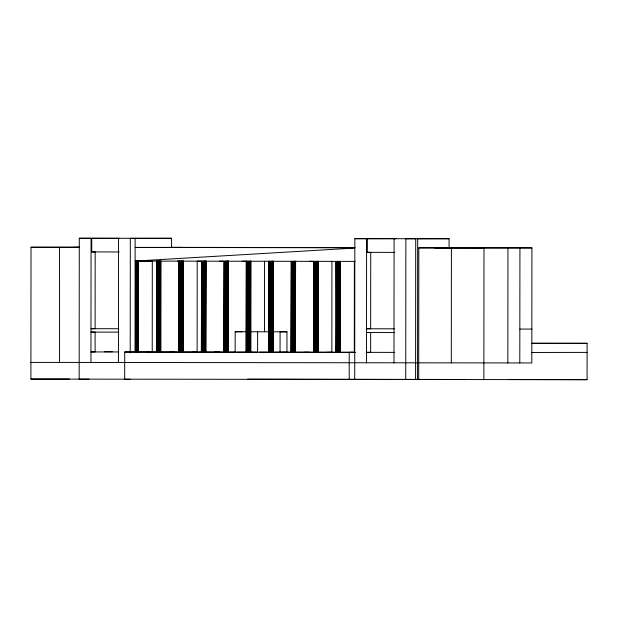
<?xml version="1.0" encoding="UTF-8"?>
<svg xmlns="http://www.w3.org/2000/svg" width="618" height="618" viewBox="0 0 618 618"><rect width="100%" height="100%" fill="white"/><g stroke="black" fill="none" stroke-linecap="round" stroke-linejoin="round"><path stroke-width="0.93" d="M532.252 343.222L587.1 343.307L587.069 379.676L30.9 379.081L31.016 247.246L78.95 247.192M119.228 238.324L79.282 238.262L79.166 379.189L89.023 379.174M90.954 362.457L91.062 238.278L79.282 238.262M119.212 251.959L91.734 251.912L91.75 238.278L171.595 238.293L171.588 247.385M118.432 362.503L118.54 238.324M135.126 238.332L135.033 351.99L124.712 351.997L124.681 379.274L130.189 379.267M130.213 352.893L130.313 238.339L171.595 238.293M136.176 351.99L136.254 261.066M136.763 351.99L136.841 261.066L138.548 261.059L138.447 351.99L135.589 351.99L135.666 261.066L136.841 261.066M137.312 351.99L137.389 261.066M137.783 351.99L137.86 261.066M138.223 261.066L138.447 351.99M138.37 351.99L138.447 261.066M156.431 352.021L156.74 261.097L156.663 352.013M156.663 352.021L156.508 261.097M157.559 261.097L157.49 352.021L147.184 352.036M158.625 352.021L158.71 261.097M159.22 352.021L159.297 261.105L160.904 261.097L160.827 352.021L158.038 352.021L158.123 261.097L159.297 261.105M159.768 352.021L159.846 261.105M160.317 261.105L160.232 352.021L160.827 352.021M160.587 352.021L160.672 261.097M178.811 352.051L178.965 261.128L179.552 261.136L179.475 352.051L178.811 352.051L178.965 261.136M179.112 352.051L179.189 261.136M179.946 352.059L180.023 261.136M180.495 352.059L180.572 261.136L183.43 261.136L183.353 352.059L183.43 261.136M181.159 261.136L181.082 352.059L197.134 352.036L197.212 261.113L202.001 261.167L201.924 352.09L201.259 352.09L201.924 352.09M181.669 352.059L181.746 261.136M182.217 352.059L182.295 261.136M182.689 352.059L182.766 261.136M183.353 261.136L183.353 352.059M201.337 352.09L201.646 261.167L201.561 352.09M202.472 261.167L202.395 352.09L192.074 352.106M202.943 352.09L203.021 261.167M204.203 261.175L203.616 261.175L203.531 352.09L204.118 352.09L204.203 261.175L205.887 261.167L205.802 352.09L205.887 261.167M204.666 352.09L204.751 261.175M204.118 352.09L205.137 352.09L205.222 261.175M205.578 261.167L205.5 352.09L205.809 261.167M223.708 352.121L224.095 261.198L224.017 352.121M224.929 261.205L224.852 352.129L214.531 352.136M225.392 352.129L225.477 261.205M225.987 352.129L226.064 261.205L228.336 261.205L227.671 261.205L227.594 352.129L228.258 352.129L228.034 261.205M226.651 261.205L226.574 352.129L235.396 352.113M227.123 352.129L227.2 261.205M228.181 352.129L228.258 261.205M235.157 352.113L235.172 331.75L242.055 331.742M246.319 261.236L246.165 352.16L246.319 261.236L246.906 261.236L246.829 352.16M246.466 352.16L246.551 261.236L242.117 261.182M247.3 352.16L247.378 261.236M247.849 352.16L247.926 261.244M248.436 352.16L248.513 261.244M250.483 261.244L250.63 352.16L250.792 261.244L249.1 261.244L249.023 352.16L249.572 352.16L249.649 261.244M250.043 352.16L250.12 261.244M250.707 352.16L250.792 261.244M257.629 331.789L257.613 352.152L249.572 352.16M264.504 331.781L264.566 261.221M268.776 261.275L268.691 352.19L269.278 352.198L269.363 261.275L268.776 261.267L269.278 352.19M269.834 261.275L269.749 352.198L259.429 352.206M270.298 352.198L270.383 261.275M270.885 352.198L270.97 261.275M272.028 352.198L272.105 261.275L273.241 261.275L273.164 352.198L273.241 261.275M272.105 261.275L271.557 261.275L271.48 352.198L272.499 352.198L272.577 261.275M273.164 352.198L273.164 261.275M280.062 352.183L280.078 331.82L286.961 331.812L286.945 352.175L272.499 352.198M291.148 261.306L291.07 352.229L291.449 261.306L291.735 352.229M291.372 352.229L291.449 261.306M292.206 352.229L292.283 261.314M292.754 352.229L292.832 261.314M293.341 352.229L293.419 261.314M294.477 352.237L294.554 261.314M309.394 352.214L293.929 352.229L294.006 261.314L295.389 261.314L295.311 352.229L295.613 261.314L295.025 261.306L294.948 352.237L295.613 352.229M313.596 352.26L313.674 261.344M313.82 352.268L313.905 261.344L314.183 352.268M314.732 261.344L314.655 352.268L304.334 352.275M315.203 352.268L315.28 261.344M315.79 352.268L315.875 261.344M316.926 352.268L317.011 261.344M317.397 352.268L317.482 261.344M317.837 261.344L318.069 352.268L318.069 261.344L316.462 261.344L316.377 352.268L331.843 352.245L331.928 261.329M336.13 261.375L335.968 352.299L336.354 261.375L336.64 352.299L336.053 261.375M337.111 352.299L337.189 261.383M337.737 261.383L337.66 352.299L327.293 352.314M338.247 352.299L338.324 261.383M339.382 352.306L339.46 261.383M340.518 261.383L340.441 352.299L340.294 261.375L338.911 261.383L338.834 352.306L339.854 352.306L339.931 261.383M349.209 379.622L349.232 352.345L354.863 352.345M354.377 261.36L354.299 352.283L339.854 352.306M354.709 379.614L354.832 238.687L396.115 238.641M366.497 362.89L366.605 238.71L449.101 238.726L449.093 247.818L418.826 247.849L418.71 379.691M394.763 252.391L367.285 252.345L367.301 238.71M393.975 362.928L394.083 238.749L394.771 238.749M405.74 379.699L405.864 238.772L415.721 238.757L415.597 379.684M417.559 379.691L417.683 238.764L449.101 238.726M451.302 362.951L451.403 247.903M483.863 379.792L483.979 247.957L531.913 247.903L531.812 362.951L79.174 362.442M507.849 362.951L507.95 247.926M519.8 362.951L519.931 247.911M354.825 248.065L135.11 261.066L355.165 261.406M318.146 261.344L318.069 352.268M73.619 247.316L79.374 247.308M181.677 247.37L135.118 247.424L354.825 247.772M434.524 247.88L482.457 247.826M91.734 251.912L95.18 251.912L95.11 328.691L90.985 328.699L118.795 328.73M367.285 252.345L370.723 252.345L370.661 328.761L366.528 328.761L394.346 328.799M138.332 261.059L152.306 261.043L152.229 351.966L138.254 351.982M531.828 343.369L587.1 343.307M104.581 351.719L112.206 351.712M169.649 352.067L179.969 352.059M237.042 352.175L247.362 352.16M281.97 352.245L292.299 352.229M531.82 352.461L587.092 352.399M30.9 379.081L69.479 379.043M519.838 329.07L531.843 329.07M160.456 352.013L174.685 352.005M205.137 352.09L219.583 352.075M30.915 362.426L79.629 362.426M354.832 238.687L366.605 238.71M171.518 247.354L354.879 247.625M448.807 247.772L531.913 247.903M31.016 247.246L79.683 247.324M418.826 247.849L483.979 247.957M235.172 331.75L246.736 331.75M250.143 331.773L269.572 331.804M272.438 331.812L286.961 331.812M118.795 332.129L90.977 332.098L95.11 332.09L95.087 351.928L90.962 351.928L118.78 351.959M394.338 332.561L366.528 332.53L370.653 332.523L370.638 352.353L366.513 352.36L394.323 352.391M124.712 351.997L355.474 352.33M247.826 379.143L465.632 379.483M509 379.552L587.069 379.676M309.471 261.29L313.859 261.337M219.668 261.151L224.048 261.198M177.389 261.105L179.143 261.128M59.537 247.293L59.567 362.426"/></g></svg>
